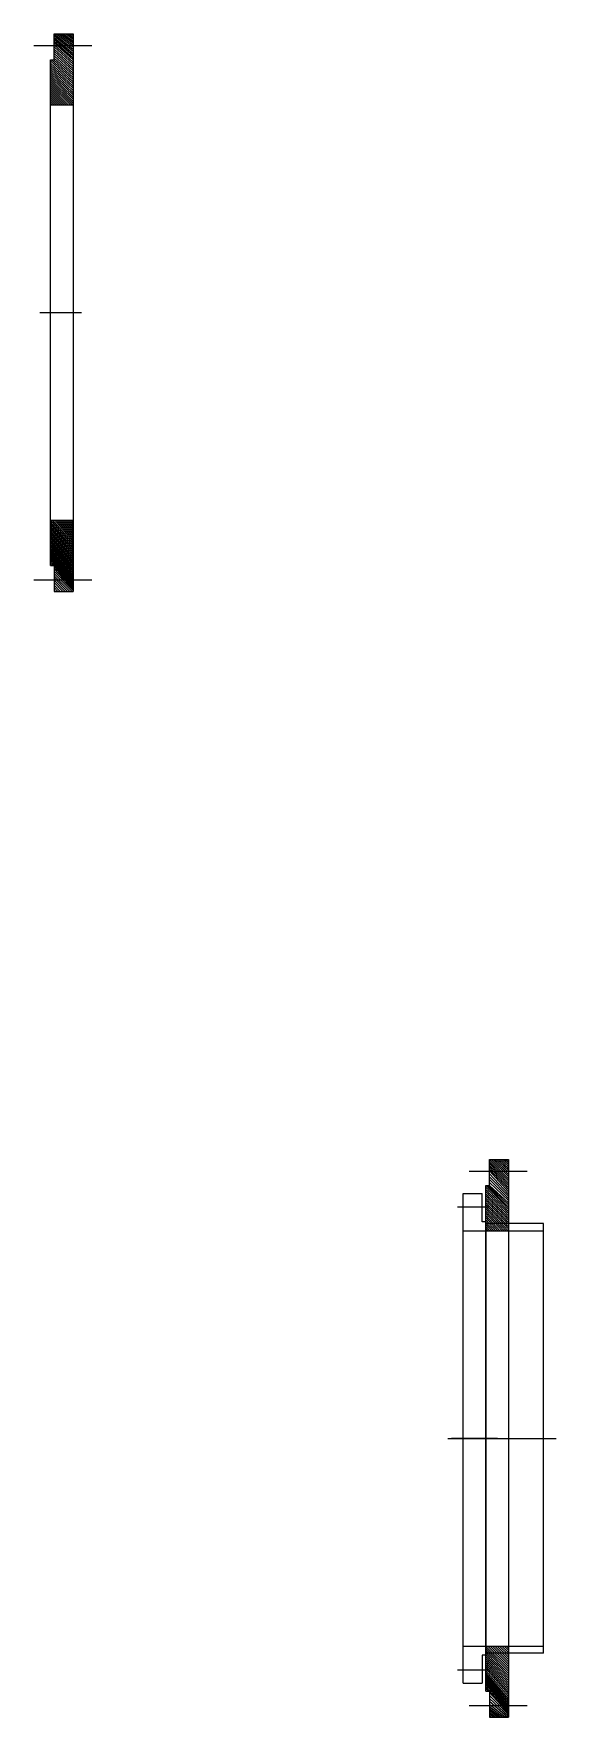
# Model space of a CAD drawing. Header units: inches. Extents: x -138276681 to 276513873, y -62941253 to 125880333.
# Drawn here: x -761 to 118, y -470 to 2367 of the extents above; entities that cross this region are included whole.
import ezdxf

# ---------------------------------------------------------------- set-up
doc = ezdxf.new("R2010")
doc.units = ezdxf.units.IN
doc.header["$LTSCALE"] = 0.5
doc.header["$MEASUREMENT"] = 0
for name, color, linetype in [('假法兰2', 3, 'Continuous'), ('假法兰4', 250, 'Continuous'), ('接筒', 250, 'Continuous'), ('装配', 1, 'Continuous')]:
    doc.layers.add(name, color=color, linetype=linetype)

# ---------------------------------------------------------------- blocks, each defined once
blk = doc.blocks.new('假法兰3')
at = {"layer": '接筒'}
for p, q in [((-138262766.220736, -62939406.97845), (-138262766.220736, -62938581.97844999)), ((-138262766.220736, -62938581.97844999), (-138262734.220736, -62938581.97844999)), ((-138262734.220736, -62938629.47844999), (-138262734.220736, -62938581.97844999)), ((-138262775.7898773, -62938604.47844999), (-138262723.8631407, -62938604.47844999)), ((-138262766.220736, -62939329.47845), (-138262766.220736, -62938604.47844999)), ((-138262766.220736, -62938644.47844998), (-138262728.220736, -62938644.47844998)), ((-138262728.220736, -62938629.47844999), (-138262734.220736, -62938629.47844999)), ((-138262728.220736, -62938629.47844999), (-138262728.220736, -62939359.47845001)), ((-138262708.5983102, -62938994.47844999), (-138262786.1474726, -62938994.47844999)), ((-138262786.1474726, -62938994.47844999), (-138262728.220736, -62938994.47844999)), ((-138262766.220736, -62939344.47845001), (-138262728.220736, -62939344.47845001)), ((-138262775.7898773, -62939384.47844999), (-138262723.8631407, -62939384.47844999)), ((-138262728.220736, -62939359.47845), (-138262734.220736, -62939359.47845)), ((-138262734.220736, -62939359.47845), (-138262734.220736, -62939406.97844999)), ((-138262766.220736, -62939406.97844999), (-138262734.220736, -62939406.97845))]:
    blk.add_line(p, q, dxfattribs=at)
blk = doc.blocks.new('假法兰2')
at = {"layer": '假法兰2'}
h = blk.add_hatch(dxfattribs=at)
h.set_pattern_fill('ANSI31', color=256, scale=20, angle=90, style=0)
h.set_pattern_definition([(135, (-276525101.416544, -125877988.9569), (-1.767766952966369, -1.767766952966369), [])])
h.paths.add_polyline_path([(-138262529.1709034, -62938544.47844999), (-138262561.1709034, -62938544.47844999), (-138262561.1709034, -62938568.47844999), (-138262567.1709034, -62938568.47844999), (-138262567.1709034, -62938644.47844999), (-138262529.1709034, -62938644.47844999)])
h.paths.add_polyline_path([(-138262529.1709034, -62938544.47844999), (-138262529.1709034, -62938524.47844999), (-138262561.1709034, -62938524.47844999), (-138262561.1709034, -62938544.47844999)])
h.paths.add_polyline_path([(-138262567.1709034, -62939420.47844999), (-138262561.1709034, -62939420.47844999), (-138262561.1709034, -62939444.47845), (-138262529.1709034, -62939444.47845), (-138262529.1709034, -62939344.47844999), (-138262567.1709034, -62939344.47844999)])
h.paths.add_polyline_path([(-138262529.1709034, -62939464.47844999), (-138262529.1709034, -62939444.47845), (-138262561.1709034, -62939444.47845), (-138262561.1709034, -62939464.47845)])
for p, q in [((-138262561.1709035, -62938524.47844999), (-138262529.1709034, -62938524.47844999)), ((-138262561.1709034, -62938568.47844999), (-138262561.1709034, -62938524.47844999)), ((-138262529.1709034, -62938524.47844999), (-138262529.1709034, -62939464.47844999)), ((-138262595.5197505, -62938544.47844999), (-138262497.8737053, -62938544.47844999)), ((-138262567.1709034, -62939420.47844999), (-138262567.1709034, -62938568.47844999)), ((-138262567.1709034, -62938568.47844999), (-138262561.1709034, -62938568.47844999)), ((-138262567.1709034, -62938644.47844999), (-138262529.1709034, -62938644.47844999)), ((-138262585.4000728, -62938994.47844999), (-138262514.9599851, -62938994.47844999)), ((-138262567.1709034, -62939344.47844999), (-138262529.1709034, -62939344.47844999)), ((-138262567.1709034, -62939420.47844999), (-138262561.1709034, -62939420.47844999)), ((-138262561.1709034, -62939420.47844999), (-138262561.1709034, -62939464.47844999)), ((-138262595.5197505, -62939444.47845), (-138262497.8737053, -62939444.47845)), ((-138262561.1709035, -62939464.47845), (-138262529.1709034, -62939464.47844999))]:
    blk.add_line(p, q, dxfattribs=at)
blk = doc.blocks.new('接筒')
at = {"layer": '接筒'}
for p, q in [((-138263123.311104, -62938632.47844998), (-138263220.311104, -62938632.47844998)), ((-138263220.311104, -62938632.47844998), (-138263220.3111039, -62939356.47845001)), ((-138263220.311104, -62938644.47844999), (-138263123.311104, -62938644.47844998)), ((-138263123.311104, -62939356.47845001), (-138263123.311104, -62938632.47844998)), ((-138263284.3393303, -62938994.47844999), (-138263101.871665, -62938994.47844999)), ((-138263220.311104, -62939344.47844999), (-138263123.311104, -62939344.47845001)), ((-138263123.311104, -62939356.47845001), (-138263220.311104, -62939356.47845001))]:
    blk.add_line(p, q, dxfattribs=at)

msp = doc.modelspace()

# ---------------------------------------------------------------- block references
at = {"layer": '假法兰4'}
msp.add_blockref('假法兰3', (138262728.220736, 62938994.47844999), dxfattribs=at)
at = {"layer": '装配'}
for name, p in [('假法兰2', (138261834.7752601, 62940891.40309459)), ('假法兰2', (138262567.1709034, 62938994.47844999)), ('接筒', (138263220.311104, 62938994.47844999))]:
    msp.add_blockref(name, p, dxfattribs=at)

doc.saveas('drawing.dxf')
